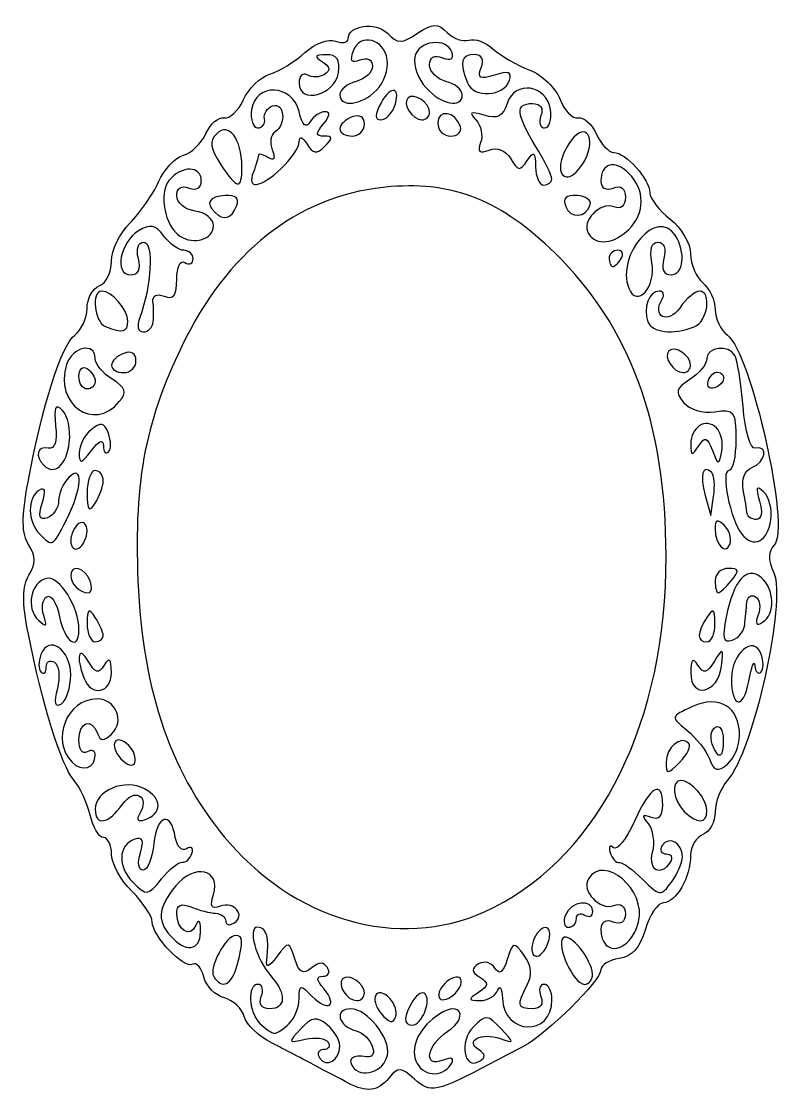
# Model space of a CAD drawing. Extents: x 3 to 159, y 5 to 166.
# Drawn here: x 4.22 to 37.48, y 5.17 to 51.54 of the extents above; entities that cross this region are included whole.
import ezdxf

# ---------------------------------------------------------------- set-up
doc = ezdxf.new("R2010")
doc.units = 0
doc.layers.get('0').update_dxf_attribs({"linetype": 'CONTINUOUS'})

msp = doc.modelspace()

# ---------------------------------------------------------------- linework, layer by layer
at = {"color": 7}
for points in [[(17.928008, 49.31264)], [(25.325912, 48.996886)], [(19.57274, 48.562869)], [(23.283334, 48.375533)], [(20.339371, 47.828555)], [(21.872221, 47.616129)], [(19.050001, 47.096712)], [(23.202488, 46.997541)], [(28.578903, 45.527574)], [(13.752931, 45.255699)], [(15.455702, 45.18125)], [(27.16257, 44.726532)], [(28.821801, 43.614853)], [(13.524135, 43.556571)], [(12.523611, 42.702885)], [(30.490067, 42.546871)], [(30.1625, 41.286949)], [(31.483136, 41.1128)], [(8.819444, 38.570569)], [(9.919566, 38.552922)], [(33.308647, 38.326081)], [(9.172221, 36.866166)], [(33.16111, 36.680026)], [(6.702777, 36.1925)], [(33.919583, 35.977653)], [(8.450287, 35.093608)], [(34.283266, 33.955913)], [(6.289384, 33.331444)], [(7.761103, 33.181697)], [(34.07156, 32.027434)], [(7.755708, 31.673763)], [(6.164554, 29.980549)], [(34.611911, 29.746715)], [(36.63056, 29.978194)], [(7.055554, 29.51054)], [(7.183128, 27.352236)], [(34.925, 27.352236)], [(6.702777, 25.218969)], [(34.214043, 25.500153)], [(35.501667, 25.442328)], [(7.755708, 24.970986)], [(34.493536, 23.651673)], [(35.936904, 23.677465)], [(6.350008, 23.278367)], [(8.108488, 23.383486)], [(35.277777, 20.649457)], [(8.865011, 20.215834)], [(33.075388, 20.323596)], [(34.096206, 20.285379)], [(7.408334, 19.80915)], [(8.586217, 17.676754)], [(33.866667, 17.403903)], [(32.808333, 15.404396)], [(11.172762, 15.17042)], [(24.63214, 13.20955)], [(28.222223, 12.732779)], [(30.912911, 12.588687)], [(11.966594, 12.291796)], [(27.000655, 12.287226)], [(13.535983, 10.683486)], [(28.916559, 10.330707)], [(23.217188, 9.867686)], [(19.050001, 9.516136)], [(20.1539, 9.279723)], [(27.16389, 9.227373)], [(21.666386, 8.705506)], [(15.804444, 8.196376)], [(17.991667, 7.221524)], [(23.988888, 7.067513)], [(20.047009, 6.83323)], [(22.791217, 6.421908)], [(18.344428, 5.622229)]]:
    msp.add_lwpolyline(points, close=True, dxfattribs=at)
msp.add_lwpolyline([(33.785231, 31.040996), (34.028586, 30.174457), (34.15252, 30.998496)], dxfattribs=at)
for points in [[(18.344428, 50.785287), (18.344428, 51.371646), (19.531571, 51.539894), (20.045146, 51.026319)], [(20.038912, 49.882179), (19.907608, 50.798111), (18.869475, 51.064123), (18.561223, 50.260822)], [(20.045146, 51.026319), (20.499452, 50.572016), (20.658418, 50.572207), (21.353889, 51.027642)], [(21.353889, 51.027642), (22.024608, 51.467115), (22.219413, 51.472436), (22.629371, 51.062461)], [(22.629371, 51.062461), (22.895492, 50.796341), (23.319434, 50.647341), (23.571462, 50.731349)], [(16.474396, 50.19158), (16.905407, 50.585838), (17.493348, 50.807914), (17.797312, 50.691272)], [(17.797312, 50.691272), (18.098225, 50.5758), (18.344428, 50.618107), (18.344428, 50.785287)], [(22.84244, 50.194348), (22.616089, 50.873401), (21.368383, 50.716905), (21.22877, 49.991952)], [(23.571462, 50.731349), (23.823494, 50.815359), (24.298617, 50.640726), (24.627293, 50.343279)], [(14.958381, 49.258223), (15.3655, 49.381267), (16.047705, 49.801277), (16.474396, 50.19158)], [(17.398842, 50.100992), (16.904161, 50.096838), (16.866717, 50.026036), (17.235581, 49.792313)], [(17.928008, 49.312645), (18.009675, 49.887674), (17.863863, 50.104905), (17.398842, 50.100992)], [(18.561223, 50.260822), (18.398393, 49.836499), (18.483387, 49.731448), (18.86961, 49.879652)], [(21.872221, 49.656116), (21.872221, 49.990857), (22.075193, 50.103995), (22.430868, 49.96751)], [(22.430868, 49.96751), (22.78551, 49.831419), (22.935806, 49.914254), (22.84244, 50.194348)], [(23.801428, 50.106395), (23.239289, 50.106395), (23.160099, 49.779687), (23.504623, 48.881874)], [(24.100841, 49.536517), (24.240991, 49.901745), (24.133469, 50.106395), (23.801428, 50.106395)], [(24.627293, 50.343279), (24.955969, 50.045832), (25.664004, 49.635511), (26.200706, 49.431461)], [(17.235581, 49.792313), (17.569239, 49.580893), (17.595954, 49.415941), (17.323774, 49.247727)], [(18.86961, 49.879652), (19.183295, 50.000027), (19.402777, 49.887907), (19.402777, 49.607301)], [(19.57274, 48.562869), (19.887968, 48.878093), (20.097745, 49.471781), (20.038912, 49.882179)], [(21.22877, 49.991952), (21.1606, 49.637966), (21.381467, 49.042653), (21.719588, 48.669035)], [(22.577777, 48.945842), (22.189721, 49.047323), (21.872221, 49.366943), (21.872221, 49.656116)], [(13.818421, 48.157154), (14.038282, 48.639696), (14.551264, 49.135181), (14.958381, 49.258223)], [(16.580554, 49.224443), (16.386527, 49.34436), (16.227777, 49.183938), (16.227777, 48.867952)], [(16.227777, 48.867952), (16.227777, 47.943326), (17.791624, 48.352342), (17.928008, 49.31264)], [(17.323774, 49.247727), (17.10903, 49.115006), (16.774584, 49.104534), (16.580554, 49.224443)], [(19.402777, 49.607301), (19.402777, 49.34498), (19.085277, 49.047323), (18.697221, 48.945842)], [(24.682818, 49.22076), (24.037142, 49.01583), (23.924488, 49.076954), (24.100841, 49.536517)], [(25.325912, 48.996886), (25.442241, 49.349792), (25.273948, 49.408376), (24.682818, 49.22076)], [(26.200706, 49.431461), (26.737408, 49.227407), (27.328942, 48.659568), (27.515227, 48.1696)], [(16.226939, 47.640505), (15.945658, 48.832027), (14.34137, 48.898191), (14.17477, 47.725145)], [(18.697221, 48.945842), (18.309167, 48.844364), (17.991667, 48.587724), (17.991667, 48.375533)], [(20.339376, 47.828555), (20.667557, 48.683778), (20.20963, 48.838173), (19.771726, 48.019944)], [(23.283334, 48.375533), (23.283334, 48.587724), (22.965834, 48.844364), (22.577777, 48.945842)], [(23.504623, 48.881874), (23.764127, 48.205612), (25.092735, 48.289514), (25.325912, 48.996886)], [(27.100231, 47.725145), (26.946416, 48.808172), (25.547418, 49.009956), (25.22546, 47.995552)], [(17.991667, 48.375533), (17.991667, 47.799816), (18.919643, 47.909766), (19.57274, 48.562869)], [(21.872221, 47.616129), (21.872221, 48.032358), (21.18418, 48.477612), (20.931482, 48.224914)], [(21.719588, 48.669035), (22.389968, 47.928271), (23.283334, 47.760594), (23.283334, 48.375533)], [(12.984044, 47.370188), (13.22309, 47.320473), (13.598557, 47.674609), (13.818421, 48.157154)], [(14.728471, 47.32827), (14.679965, 47.546551), (14.838715, 47.797905), (15.081251, 47.886832)], [(15.081251, 47.886832), (15.593748, 48.074749), (15.686099, 47.074315), (15.184851, 46.764527)], [(19.771726, 48.019944), (19.498684, 47.509758), (19.493315, 47.284172), (19.75421, 47.284172)], [(19.75421, 47.284172), (19.961154, 47.284172), (20.224475, 47.529144), (20.339371, 47.828555)], [(20.931482, 48.224914), (20.678783, 47.972213), (21.124035, 47.284172), (21.540264, 47.284172)], [(25.22546, 47.995552), (25.046401, 47.431386), (24.807792, 47.30973), (24.22502, 47.485467)], [(26.457014, 46.14617), (25.604621, 47.544225), (25.571435, 47.989728), (26.319687, 47.989728)], [(26.319687, 47.989728), (26.67867, 47.989728), (26.812121, 47.795643), (26.683539, 47.460561)], [(27.515227, 48.1696), (27.701513, 47.679631), (28.050043, 47.319597), (28.289739, 47.369524)], [(12.19762, 46.688531), (12.391107, 47.113153), (12.745001, 47.419898), (12.984044, 47.370188)], [(14.17477, 47.725145), (14.112767, 47.288582), (14.23183, 46.931395), (14.439353, 46.931395)], [(14.439353, 46.931395), (14.646876, 46.931395), (14.77698, 47.109989), (14.728471, 47.32827)], [(16.704636, 47.199534), (16.522171, 46.904301), (16.366895, 47.047637), (16.226939, 47.640505)], [(17.350127, 47.636949), (17.143791, 47.636949), (16.853321, 47.440114), (16.704636, 47.199534)], [(17.286111, 47.107782), (17.563047, 47.441472), (17.586696, 47.636949), (17.350127, 47.636949)], [(18.520834, 47.411746), (18.229792, 47.30006), (17.991667, 47.06692), (17.991667, 46.893649)], [(19.050001, 47.096712), (19.050001, 47.412304), (18.84317, 47.535439), (18.520834, 47.411746)], [(21.540264, 47.284172), (21.72284, 47.284172), (21.872221, 47.433553), (21.872221, 47.616129)], [(23.202488, 46.997541), (22.984445, 47.651667), (22.225001, 47.76016), (22.225001, 47.13718)], [(24.22502, 47.485467), (23.625818, 47.666164), (23.549446, 47.621748), (23.873127, 47.280835)], [(26.683539, 47.460561), (26.571853, 47.16952), (26.645285, 46.931395), (26.846718, 46.931395)], [(26.846718, 46.931395), (27.048153, 46.931395), (27.162233, 47.288582), (27.100231, 47.725145)], [(28.289739, 47.369524), (28.529436, 47.41945), (28.888066, 47.103115), (29.086699, 46.666552)], [(13.752931, 45.255699), (13.744729, 46.462114), (13.180375, 47.2001), (12.662247, 46.681977)], [(17.313471, 46.578615), (16.938776, 46.578615), (16.933392, 46.682782), (17.286111, 47.107782)], [(17.991667, 46.893649), (17.991667, 46.720384), (18.229792, 46.578615), (18.520834, 46.578615)], [(18.520834, 46.578615), (18.811876, 46.578615), (19.050001, 46.811761), (19.050001, 47.096712)], [(22.225001, 47.13718), (22.225001, 46.829969), (22.476355, 46.578615), (22.783565, 46.578615)], [(22.783565, 46.578615), (23.090775, 46.578615), (23.279291, 46.767134), (23.202488, 46.997541)], [(23.873127, 47.280835), (24.100499, 47.041356), (24.192, 46.599078), (24.076465, 46.297996)], [(28.578903, 45.527574), (29.10749, 46.515248), (28.614002, 47.238907), (27.991985, 46.388242)], [(11.223067, 45.753642), (11.565581, 45.843214), (12.00413, 46.263912), (12.19762, 46.688531)], [(12.662247, 46.681977), (12.337553, 46.357281), (12.376063, 46.057976), (12.832081, 45.362008)], [(15.184851, 46.764527), (14.999298, 46.649849), (14.9469, 46.296937), (15.068413, 45.980281)], [(16.23318, 46.327777), (16.236567, 46.59449), (16.363575, 46.5573), (16.571267, 46.228788)], [(17.341978, 46.140592), (17.690823, 46.489437), (17.685018, 46.578615), (17.313471, 46.578615)], [(27.991985, 46.388242), (27.437943, 45.630547), (27.367973, 44.814728), (27.857032, 44.814728)], [(29.086699, 46.666552), (29.28533, 46.22999), (29.623724, 45.872802), (29.838684, 45.872802)], [(15.068413, 45.980281), (15.216095, 45.595424), (15.152505, 45.489111), (14.876616, 45.659619)], [(15.455702, 45.18125), (15.880342, 45.57686), (16.230209, 46.092798), (16.23318, 46.327777)], [(16.571267, 46.228788), (16.836221, 45.809702), (16.99313, 45.791744), (17.341978, 46.140592)], [(24.076465, 46.297996), (23.923041, 45.898178), (24.023082, 45.810697), (24.447479, 45.973553)], [(24.447479, 45.973553), (24.8034, 46.110131), (25.166373, 45.962996), (25.384215, 45.593826)], [(26.093698, 45.520282), (26.382502, 45.952196), (26.448523, 45.903568), (26.452931, 45.255699)], [(27.16257, 44.726532), (27.161776, 44.872053), (26.844345, 45.510892), (26.457014, 46.14617)], [(10.150843, 44.602172), (10.398051, 45.145912), (10.880551, 45.664072), (11.223067, 45.753642)], [(14.463888, 45.746342), (14.463888, 45.653748), (14.367529, 45.326879), (14.249758, 45.019971)], [(14.876616, 45.659619), (14.649617, 45.799915), (14.463888, 45.838941), (14.463888, 45.746342)], [(25.384215, 45.593826), (25.695276, 45.066688), (25.784234, 45.057467), (26.093698, 45.520282)], [(27.857032, 44.814728), (28.044233, 44.814728), (28.369075, 45.135509), (28.578903, 45.527574)], [(30.486824, 44.96916), (29.876512, 45.579472), (29.280546, 45.411215), (29.280546, 44.628591)], [(29.838684, 45.872802), (30.352339, 45.872982), (31.397207, 44.705847), (31.397207, 44.132087)], [(11.994444, 44.649409), (11.994444, 45.31505), (11.147899, 45.318601), (10.597383, 44.655256)], [(12.832081, 45.362008), (13.557695, 44.254579), (13.759903, 44.231237), (13.752931, 45.255699)], [(14.249758, 45.019971), (13.952393, 44.245048), (14.534349, 44.322878), (15.455702, 45.18125)], [(26.452931, 45.255699), (26.455894, 44.819136), (26.617083, 44.461949), (26.81111, 44.461949)], [(8.907622, 42.819069), (9.344184, 43.256036), (9.903635, 44.058433), (10.150843, 44.602172)], [(10.597383, 44.655256), (10.13677, 44.100253), (10.414019, 42.699181), (11.071853, 42.257517)], [(11.465277, 44.334374), (11.787614, 44.210684), (11.994444, 44.333581), (11.994444, 44.649409)], [(27.29815, 41.513511), (24.981088, 43.783348), (22.965551, 44.602487), (20.208696, 44.394758)], [(26.81111, 44.461949), (27.00514, 44.461949), (27.163294, 44.581011), (27.16257, 44.726532)], [(29.280546, 44.628591), (29.280546, 44.331504), (29.493572, 44.21306), (29.809713, 44.334374)], [(30.490078, 42.546871), (31.199196, 43.255986), (31.197854, 44.258143), (30.486824, 44.96916)], [(10.936111, 43.995062), (10.936111, 44.332237), (11.136313, 44.460612), (11.465277, 44.334374)], [(20.208696, 44.394758), (16.445485, 44.111193), (13.338406, 41.819251), (11.333809, 37.848167)], [(29.809713, 44.334374), (30.15324, 44.4662), (30.338879, 44.325299), (30.338879, 43.932782)], [(31.397207, 44.132087), (31.397207, 43.884247), (31.794082, 43.369288), (32.279151, 42.987733)], [(11.729861, 43.339957), (11.293298, 43.401959), (10.936111, 43.696758), (10.936111, 43.995062)], [(13.032711, 44.010662), (12.328523, 43.957618), (12.168431, 43.699999), (12.582406, 43.286024)], [(13.524135, 43.556571), (13.654705, 43.89682), (13.493907, 44.045404), (13.032711, 44.010662)], [(28.246554, 44.010342), (27.772812, 44.046029), (27.619367, 43.899249), (27.756586, 43.541659)], [(27.756586, 43.541659), (27.967977, 42.990781), (28.628914, 43.036194), (28.821801, 43.614853)], [(28.821801, 43.614853), (28.884782, 43.803798), (28.625922, 43.981767), (28.246554, 44.010342)], [(29.835504, 43.521291), (29.234911, 43.751762), (28.417927, 42.884818), (28.741828, 42.360734)], [(30.338879, 43.932782), (30.338879, 43.55402), (30.150824, 43.400292), (29.835504, 43.521291)], [(12.523611, 42.702893), (12.523611, 42.991275), (12.166423, 43.277957), (11.729861, 43.339957)], [(12.582406, 43.286024), (12.958842, 42.909591), (13.315146, 43.011947), (13.524135, 43.556571)], [(32.496075, 42.291799), (31.719761, 43.516793), (29.922912, 41.468696), (30.486175, 40.000859)], [(8.113872, 41.164346), (8.113872, 41.637477), (8.471059, 42.382104), (8.907622, 42.819069)], [(10.378292, 42.257088), (10.016152, 42.743961), (9.784234, 42.792269), (9.281068, 42.485643)], [(11.071853, 42.257517), (11.672883, 41.853996), (12.523611, 42.114978), (12.523611, 42.702885)], [(32.279151, 42.987733), (32.764219, 42.606174), (33.161094, 41.928079), (33.161094, 41.480848)], [(9.281068, 42.485643), (8.4712, 41.992116), (8.217237, 40.581395), (8.938261, 40.581395)], [(11.239575, 41.639728), (11.018431, 41.639728), (10.630853, 41.917541), (10.378292, 42.257088)], [(28.741828, 42.360734), (29.072205, 41.826175), (29.852445, 41.909246), (30.490067, 42.546871)], [(32.312195, 40.581395), (32.861099, 40.581395), (32.965369, 41.551273), (32.496075, 42.291799)], [(9.27443, 41.286949), (9.165273, 41.704361), (9.263608, 41.992505), (9.515203, 41.992505)], [(9.515203, 41.992505), (9.946442, 41.992505), (9.837947, 40.043542), (9.333532, 38.729057)], [(31.483136, 41.1128), (31.377406, 41.665901), (31.476495, 41.992505), (31.750019, 41.992505)], [(31.750019, 41.992505), (32.011385, 41.992505), (32.111408, 41.71083), (32.00056, 41.286949)], [(8.938261, 40.581395), (9.285254, 40.581395), (9.397389, 40.816747), (9.27443, 41.286949)], [(11.641657, 41.266129), (11.641657, 41.471607), (11.460719, 41.639728), (11.239575, 41.639728)], [(32.098591, 28.409448), (32.091791, 34.138873), (30.561232, 38.316935), (27.29815, 41.513511)], [(30.00693, 41.639728), (29.801452, 41.639728), (29.633333, 41.480978), (29.633333, 41.286949)], [(29.633333, 41.286949), (29.633333, 41.092922), (29.703339, 40.934172), (29.788903, 40.934172)], [(29.788903, 40.934172), (29.874467, 40.934172), (30.042583, 41.092922), (30.1625, 41.286949)], [(30.1625, 41.286949), (30.282417, 41.480978), (30.212408, 41.639728), (30.00693, 41.639728)], [(32.00056, 41.286949), (31.880643, 40.828389), (31.989739, 40.581395), (32.312195, 40.581395)], [(33.161094, 41.480848), (33.161094, 41.033621), (33.399219, 40.470079), (33.690261, 40.228536)], [(7.584705, 40.101049), (7.875747, 40.212735), (8.113872, 40.691218), (8.113872, 41.164346)], [(10.9361, 40.388082), (10.9361, 40.925253), (11.087389, 41.235088), (11.288877, 41.110561)], [(11.288877, 41.110561), (11.482907, 40.990644), (11.641657, 41.06065), (11.641657, 41.266129)], [(30.486175, 40.000859), (30.828398, 39.109036), (31.683801, 40.063092), (31.483136, 41.1128)], [(10.392762, 39.656073), (10.798297, 39.500455), (10.9361, 39.686108), (10.9361, 40.388082)], [(7.055538, 39.13206), (7.055538, 39.553322), (7.293663, 39.989366), (7.584705, 40.101049)], [(33.690261, 40.228536), (33.981303, 39.986992), (34.219428, 39.469118), (34.219428, 39.077704)], [(7.690554, 39.875846), (7.230785, 39.875846), (7.369448, 38.539222), (7.849304, 38.345594)], [(8.819444, 38.570569), (8.819444, 39.078903), (8.130194, 39.875846), (7.690554, 39.875846)], [(9.905395, 39.429232), (9.872576, 39.684492), (10.074178, 39.778324), (10.392762, 39.656073)], [(9.919576, 38.552922), (9.942569, 38.795457), (9.936192, 39.189795), (9.905395, 39.429232)], [(31.800218, 39.875838), (31.369267, 39.875838), (31.09577, 39.13695), (31.310543, 38.552922)], [(32.688781, 39.144374), (32.183186, 38.422535), (31.466301, 38.778622), (31.92639, 39.523061)], [(31.92639, 39.523061), (32.046304, 39.717088), (31.989527, 39.875838), (31.800218, 39.875838)], [(33.533892, 39.875838), (33.350867, 39.875838), (32.970568, 39.546678), (32.688781, 39.144374)], [(33.308647, 38.326081), (33.902692, 38.554041), (34.094806, 39.875838), (33.533892, 39.875838)], [(6.526761, 37.974458), (6.817588, 38.189879), (7.055538, 38.710799), (7.055538, 39.13206)], [(34.219428, 39.077704), (34.219428, 38.68629), (34.457381, 38.189792), (34.748211, 37.974371)], [(7.849304, 38.345594), (8.598623, 38.043239), (8.819444, 38.094446), (8.819444, 38.570569)], [(9.333532, 38.729057), (9.195925, 38.370462), (9.260319, 38.111949), (9.487247, 38.111949)], [(9.487247, 38.111949), (9.702033, 38.111949), (9.896576, 38.310386), (9.919566, 38.552922)], [(31.310543, 38.552922), (31.484152, 38.080831), (32.398904, 37.976979), (33.308647, 38.326081)], [(4.506008, 31.627686), (5.117352, 34.923103), (5.953737, 37.550021), (6.526761, 37.974458)], [(7.408334, 36.962096), (7.408334, 37.680262), (6.417956, 37.470712), (6.173611, 36.700846)], [(11.333809, 37.848167), (9.59521, 34.40402), (9.07605, 31.780207), (9.257033, 27.352236)], [(35.075095, 37.096144), (34.783448, 37.568063), (33.866667, 37.466347), (33.866667, 36.962096)], [(34.748211, 37.974371), (35.783359, 37.207637), (37.482513, 29.592177), (36.776062, 28.885727)], [(8.643054, 37.1812), (8.352013, 37.069514), (8.113888, 36.836374), (8.113888, 36.663103)], [(9.172221, 36.866166), (9.172221, 37.181756), (8.965394, 37.30489), (8.643054, 37.1812)], [(32.220371, 37.288811), (31.96767, 37.036108), (32.412924, 36.348069), (32.829153, 36.348069)], [(33.16111, 36.680026), (33.16111, 37.096253), (32.473069, 37.54151), (32.220371, 37.288811)], [(6.173611, 36.700846), (5.628569, 34.983571), (7.350245, 33.768141), (8.450287, 35.093608)], [(6.702777, 36.1925), (6.702777, 36.494993), (6.861527, 36.644374), (7.055554, 36.524457)], [(8.140706, 36.060414), (7.737902, 36.31197), (7.408334, 36.717727), (7.408334, 36.962096)], [(8.113888, 36.663103), (8.113888, 36.489836), (8.352013, 36.348069), (8.643054, 36.348069)], [(8.643054, 36.348069), (8.934096, 36.348069), (9.172221, 36.581212), (9.172221, 36.866166)], [(32.829153, 36.348069), (33.011729, 36.348069), (33.16111, 36.497448), (33.16111, 36.680026)], [(33.866667, 36.962096), (33.866667, 36.717727), (33.537099, 36.31197), (33.134295, 36.060414)], [(35.425981, 34.891282), (35.338449, 35.933324), (35.18055, 36.925512), (35.075095, 37.096144)], [(7.055554, 35.642513), (6.861527, 35.642513), (6.702777, 35.890007), (6.702777, 36.1925)], [(7.055554, 36.524457), (7.249584, 36.404542), (7.408334, 36.157046), (7.408334, 35.97447)], [(33.919583, 35.977653), (33.997194, 36.210486), (34.175787, 36.38908), (34.316458, 36.374528)], [(34.316458, 36.374528), (34.738276, 36.330893), (34.656583, 35.847023), (34.201806, 35.69543)], [(7.408334, 35.97447), (7.408334, 35.791894), (7.249584, 35.642513), (7.055554, 35.642513)], [(8.450287, 35.093608), (8.789956, 35.502887), (8.729094, 35.692961), (8.140706, 36.060414)], [(33.134295, 36.060414), (32.525761, 35.680377), (32.477628, 35.511819), (32.849645, 35.06357)], [(34.201806, 35.69543), (33.968973, 35.617819), (33.841973, 35.744819), (33.919583, 35.977653)], [(5.994459, 34.715349), (5.684317, 35.015898), (5.611837, 34.854216), (5.698435, 34.055013)], [(32.849645, 35.06357), (33.109405, 34.750579), (33.679413, 34.580169), (34.207394, 34.65766)], [(34.207394, 34.65766), (35.049124, 34.781202), (35.117424, 34.690786), (35.117424, 33.45298)], [(35.960619, 33.084849), (35.744944, 33.03419), (35.517389, 33.803045), (35.425981, 34.891282)], [(6.289384, 33.331444), (6.353059, 33.873697), (6.220344, 34.496452), (5.994459, 34.715349)], [(34.283266, 33.955913), (33.8187, 34.420479), (33.15965, 33.998247), (33.166513, 33.240443)], [(5.698435, 34.055013), (5.774296, 33.354907), (5.665158, 33.026533), (5.376, 33.084873)], [(7.227764, 33.87516), (6.939019, 33.635521), (6.70782, 33.181081), (6.71399, 32.86529)], [(7.976902, 33.726752), (7.795065, 34.200608), (7.653661, 34.228622), (7.227764, 33.87516)], [(34.506688, 32.945956), (34.579123, 33.306115), (34.478582, 33.760595), (34.283266, 33.955913)], [(7.243157, 32.975912), (7.578405, 33.419148), (7.761103, 33.491739), (7.761103, 33.181697)], [(7.981083, 32.92267), (8.102066, 33.043651), (8.100188, 33.40549), (7.976902, 33.726752)], [(33.500314, 33.163179), (33.77592, 33.598985), (33.87262, 33.570632), (34.10185, 32.986792)], [(35.117424, 33.45298), (35.117424, 32.716944), (34.982139, 32.114736), (34.816793, 32.114736)], [(5.376, 33.084873), (4.904008, 33.180107), (4.787678, 32.736316), (5.181423, 32.342569)], [(5.181423, 32.342569), (5.645016, 31.878976), (6.174296, 32.351353), (6.289384, 33.331444)], [(6.71399, 32.86529), (6.72341, 32.382931), (6.808029, 32.400616), (7.243157, 32.975912)], [(7.761111, 33.181697), (7.761111, 32.918249), (7.860097, 32.801684), (7.981083, 32.92267)], [(33.166513, 33.240443), (33.17109, 32.735285), (33.222221, 32.72345), (33.500314, 33.163179)], [(34.10185, 32.986792), (34.360189, 32.328818), (34.382125, 32.326606), (34.506688, 32.945956)], [(35.814476, 32.245173), (36.406423, 32.472323), (36.536577, 33.220128), (35.960619, 33.084849)], [(6.164551, 29.980549), (6.84389, 31.294247), (6.908226, 32.461298), (6.2659, 31.818969)], [(7.408334, 32.114736), (7.214304, 32.114736), (7.057986, 31.678174), (7.060957, 31.144596)], [(7.755708, 31.673763), (7.758671, 31.916299), (7.602361, 32.114736), (7.408334, 32.114736)], [(34.07156, 32.027434), (33.687261, 32.411736), (33.541398, 31.909224), (33.785231, 31.040996)], [(34.15252, 30.998496), (34.220684, 31.451722), (34.184254, 31.914743), (34.07156, 32.027434)], [(34.816793, 32.114736), (34.443937, 32.114736), (34.873943, 29.986063), (35.371461, 29.368959)], [(35.435484, 31.286106), (35.351061, 31.735276), (35.505739, 32.126701), (35.814476, 32.245173)], [(4.533004, 28.893659), (4.225193, 29.386543), (4.218372, 30.077193), (4.506008, 31.627686)], [(6.2659, 31.818969), (6.025616, 31.578685), (5.827179, 31.124041), (5.824927, 30.808642)], [(7.408334, 30.703623), (7.596418, 30.994665), (7.752737, 31.431227), (7.755708, 31.673763)], [(4.976683, 31.256147), (4.46059, 30.937184), (4.478645, 29.893869), (5.009447, 29.363069)], [(5.116053, 30.706065), (5.287069, 31.244895), (5.242582, 31.420483), (4.976683, 31.256147)], [(7.060957, 31.144596), (7.065164, 30.388616), (7.141851, 30.291273), (7.408334, 30.703623)], [(35.604342, 30.262626), (35.589922, 30.408147), (35.513939, 30.868713), (35.435484, 31.286106)], [(36.326329, 31.18526), (36.002402, 31.492301), (35.959894, 31.400649), (36.143843, 30.791793)], [(36.63056, 29.978167), (36.695496, 30.421913), (36.55859, 30.965103), (36.326329, 31.18526)], [(5.34284, 30.074894), (4.990828, 29.956842), (4.931056, 30.123191), (5.116053, 30.706065)], [(5.824927, 30.808642), (5.822546, 30.493248), (5.605736, 30.163064), (5.34284, 30.074894)], [(36.143843, 30.791793), (36.288009, 30.314622), (36.233473, 29.998043), (36.007106, 29.998043)], [(36.007106, 29.998043), (35.800001, 29.998043), (35.618759, 30.117105), (35.604342, 30.262626)], [(5.009447, 29.363069), (5.571686, 28.80083), (5.547927, 28.788125), (6.164554, 29.980549)], [(6.702777, 29.82168), (6.508751, 29.701763), (6.350001, 29.365527), (6.350001, 29.074486)], [(7.055554, 29.51054), (7.055554, 29.801582), (6.896804, 29.941597), (6.702777, 29.82168)], [(34.611911, 29.746715), (34.323808, 30.034817), (34.219444, 29.995339), (34.219444, 29.598255)], [(34.869144, 28.948555), (34.943521, 29.171686), (34.827766, 29.53086), (34.611911, 29.746715)], [(35.371461, 29.368959), (35.88494, 28.732051), (36.491132, 29.025366), (36.63056, 29.978194)], [(6.702777, 28.763346), (6.896804, 28.883263), (7.055554, 29.219499), (7.055554, 29.51054)], [(34.219444, 29.598255), (34.219444, 28.896982), (34.693826, 28.422603), (34.869144, 28.948555)], [(4.543269, 27.591118), (4.844646, 28.073702), (4.842087, 28.398753), (4.533004, 28.893659)], [(6.350001, 29.074486), (6.350001, 28.783444), (6.508751, 28.643429), (6.702777, 28.763346)], [(36.776062, 28.885727), (36.504978, 28.61464), (36.499363, 28.261736), (36.757118, 27.695991)], [(24.63214, 13.20955), (29.293296, 15.571539), (32.107026, 21.299617), (32.098591, 28.409448)], [(7.183128, 27.352236), (6.96843, 27.911735), (6.350001, 28.086309), (6.350001, 27.587422)], [(34.791806, 27.881403), (34.477008, 27.881403), (34.219444, 27.643278), (34.219444, 27.352236)], [(36.206528, 27.48978), (35.581863, 28.008204), (35.015474, 27.363637), (34.697159, 25.77206)], [(34.925, 27.352236), (35.284683, 27.785626), (35.260574, 27.881403), (34.791806, 27.881403)], [(4.51943, 25.033481), (4.242422, 26.437434), (4.24878, 27.119567), (4.543269, 27.591118)], [(5.321017, 27.450135), (4.617173, 27.314586), (4.386655, 26.165421), (4.957726, 25.63907)], [(6.702777, 25.218969), (6.702777, 26.212194), (5.870578, 27.555968), (5.321017, 27.450135)], [(6.350001, 27.587422), (6.350001, 27.214351), (6.735618, 26.823069), (7.10328, 26.823069)], [(36.757118, 27.695991), (37.318394, 26.464128), (35.863882, 19.941487), (34.754569, 18.715707)], [(36.276161, 25.551294), (36.836877, 25.897835), (36.7973, 26.999478), (36.206528, 27.48978)], [(7.10328, 26.823069), (7.258881, 26.823069), (7.294812, 27.061194), (7.183128, 27.352236)], [(9.257033, 27.352236), (9.455045, 22.507715), (10.734265, 18.846972), (13.221571, 16.006927)], [(34.219444, 27.352236), (34.219444, 27.061194), (34.279382, 26.823069), (34.352637, 26.823069)], [(34.352637, 26.823069), (34.425893, 26.823069), (34.683457, 27.061194), (34.925, 27.352236)], [(5.182606, 25.841629), (5.065509, 26.174967), (5.123384, 26.542677), (5.311217, 26.658763)], [(5.311217, 26.658763), (5.49905, 26.774852), (5.750084, 26.383059), (5.869073, 25.788117)], [(35.589864, 26.402916), (35.612221, 26.656903), (35.782374, 26.770883), (35.967927, 26.656202)], [(35.967927, 26.656202), (36.153482, 26.541524), (36.205877, 26.188612), (36.084364, 25.871956)], [(7.408334, 25.764736), (7.131799, 26.192641), (7.065325, 26.142011), (7.060957, 25.500153)], [(34.214043, 25.500153), (34.209678, 26.142011), (34.143201, 26.192641), (33.866667, 25.764736)], [(35.501667, 25.442328), (35.527808, 25.716667), (35.567482, 26.148932), (35.589864, 26.402916)], [(4.957726, 25.63907), (5.296147, 25.32715), (5.347187, 25.373126), (5.182606, 25.841629)], [(5.869073, 25.788117), (6.087902, 24.69397), (6.702777, 24.274211), (6.702777, 25.218969)], [(7.755708, 24.970986), (7.752745, 25.116507), (7.596418, 25.473694), (7.408334, 25.764736)], [(33.866667, 25.764736), (33.424664, 25.080783), (33.424664, 24.706403), (33.866667, 24.706403)], [(34.697159, 25.77206), (34.515925, 24.865883), (34.573387, 24.648208), (34.959647, 24.777719)], [(36.084364, 25.871956), (35.936682, 25.487098), (36.000269, 25.380786), (36.276161, 25.551294)], [(7.060957, 25.500153), (7.057994, 25.06359), (7.214304, 24.706403), (7.408334, 24.706403)], [(33.866667, 24.706403), (34.060694, 24.706403), (34.217015, 25.06359), (34.214043, 25.500153)], [(34.959647, 24.777719), (35.231634, 24.868915), (35.475542, 25.16799), (35.501667, 25.442328)], [(6.473021, 18.743573), (5.941055, 19.358192), (5.113462, 22.02276), (4.51943, 25.033481)], [(6.350001, 23.278367), (6.350001, 24.384273), (5.394947, 25.03325), (5.058342, 24.156072)], [(7.408334, 24.706403), (7.602361, 24.706403), (7.758679, 24.825465), (7.755708, 24.970986)], [(36.199151, 24.201752), (35.888583, 25.011047), (34.925011, 24.203869), (34.925011, 23.134503)], [(5.058342, 24.156072), (4.944703, 23.859937), (4.950712, 23.518651), (5.071703, 23.39767)], [(7.1075, 23.870325), (6.696568, 24.57763), (6.56281, 24.070524), (6.91691, 23.147756)], [(34.493536, 23.651673), (34.582246, 24.449164), (34.554096, 24.469288), (34.187736, 23.870325)], [(36.203305, 23.39767), (36.324286, 23.518651), (36.32241, 23.88049), (36.199151, 24.201752)], [(5.291675, 23.610091), (5.291675, 23.847909), (5.451007, 23.944014), (5.645746, 23.823657)], [(5.645746, 23.823657), (5.840487, 23.703304), (5.896708, 23.194005), (5.770685, 22.691886)], [(7.796925, 23.693938), (7.549719, 23.303704), (7.416962, 23.337671), (7.1075, 23.870325)], [(8.108488, 23.383486), (8.104492, 23.969078), (8.022797, 24.050493), (7.796925, 23.693938)], [(33.166513, 23.35762), (33.158946, 22.209101), (34.362742, 22.475851), (34.493536, 23.651673)], [(33.478076, 23.693938), (33.253855, 24.047889), (33.170469, 23.957878), (33.166513, 23.35762)], [(34.187736, 23.870325), (33.861542, 23.337031), (33.725578, 23.303235), (33.478076, 23.693938)], [(35.672321, 22.997906), (35.792302, 23.646537), (35.911364, 23.95234), (35.936904, 23.677465)], [(35.936894, 23.677465), (35.962426, 23.402594), (36.082319, 23.276684), (36.203305, 23.39767)], [(5.071703, 23.39767), (5.192687, 23.276684), (5.291675, 23.37227), (5.291675, 23.610091)], [(5.945781, 22.028769), (6.168105, 22.166175), (6.350008, 22.728494), (6.350008, 23.278367)], [(6.91691, 23.147756), (7.241202, 22.302663), (8.114666, 22.475463), (8.108488, 23.383486)], [(34.925011, 23.134503), (34.925011, 21.834134), (35.439654, 21.740066), (35.672321, 22.997906)], [(5.770685, 22.691886), (5.610046, 22.051849), (5.662385, 21.853626), (5.945781, 22.028769)], [(35.277777, 20.649457), (35.277777, 21.895194), (34.402887, 22.433791), (33.240006, 21.903949)], [(7.48996, 22.236957), (6.178347, 22.236957), (5.466776, 20.43907), (6.406473, 19.499374)], [(8.116634, 20.713946), (8.70407, 21.266346), (8.304695, 22.236957), (7.48996, 22.236957)], [(33.240006, 21.903949), (32.285892, 21.469226), (32.284797, 21.4645), (33.003024, 20.881941)], [(6.702777, 20.452247), (6.702777, 21.247404), (7.253084, 21.44168), (7.511228, 20.737653)], [(33.003024, 20.881941), (33.399886, 20.560049), (33.837809, 20.000989), (33.976191, 19.63959)], [(34.096206, 20.285379), (33.986907, 20.570209), (34.049298, 20.89708), (34.234853, 21.011756)], [(34.234853, 21.011756), (34.420405, 21.126437), (34.572223, 20.893397), (34.572223, 20.493889)], [(7.055554, 19.943903), (6.861527, 19.823986), (6.702777, 20.052742), (6.702777, 20.452247)], [(7.511228, 20.737653), (7.635894, 20.397647), (7.774512, 20.392218), (8.116634, 20.713946)], [(8.865011, 20.215834), (8.291193, 20.789654), (7.963594, 20.252642), (8.519272, 19.649088)], [(33.075388, 20.323606), (32.728191, 20.670803), (32.102777, 20.137803), (32.102777, 19.494709)], [(34.572223, 20.493889), (34.572223, 19.642082), (34.37604, 19.556151), (34.096206, 20.285379)], [(34.752785, 19.418199), (35.04153, 19.657838), (35.277777, 20.211904), (35.277777, 20.649457)], [(7.408334, 19.80915), (7.408334, 20.00318), (7.249584, 20.063817), (7.055554, 19.943903)], [(9.123715, 19.480358), (9.194049, 19.67225), (9.077632, 20.003214), (8.865011, 20.215834)], [(32.69914, 19.507118), (33.027138, 19.835119), (33.196451, 20.202533), (33.075388, 20.323596)], [(6.406473, 19.499374), (6.846309, 19.059538), (7.408334, 19.233317), (7.408334, 19.80915)], [(8.519272, 19.649088), (8.781905, 19.36383), (9.053241, 19.288085), (9.123715, 19.480358)], [(32.102777, 19.494709), (32.102777, 18.956203), (32.14918, 18.957168), (32.69914, 19.507118)], [(33.976191, 19.63959), (34.181756, 19.102729), (34.323853, 19.062218), (34.752785, 19.418199)], [(7.191283, 17.209873), (7.064513, 17.74345), (6.741295, 18.433613), (6.473021, 18.743573)], [(9.546432, 18.34493), (8.68543, 18.805723), (7.408331, 18.278374), (7.408331, 17.462048)], [(31.951589, 17.642112), (31.951589, 18.779773), (31.415485, 18.47424), (30.731653, 16.946854)], [(32.737777, 18.70918), (32.30966, 18.70918), (32.400404, 17.847112), (32.87889, 17.368623)], [(33.866667, 17.403903), (33.866667, 17.912236), (33.177416, 18.70918), (32.737777, 18.70918)], [(34.754569, 18.715707), (34.460246, 18.39047), (34.219428, 17.7747), (34.219428, 17.347324)], [(8.586219, 17.676754), (9.111166, 18.426224), (9.799778, 18.028076), (9.320327, 17.252302)], [(9.54204, 17.009769), (10.317205, 17.268156), (10.319388, 17.93126), (9.546432, 18.34493)], [(7.408331, 17.462048), (7.408331, 16.719653), (7.990118, 16.825706), (8.586217, 17.676754)], [(31.448118, 17.121021), (31.782068, 16.992873), (31.951589, 17.168328), (31.951589, 17.642112)], [(7.767831, 16.239736), (7.577501, 16.239736), (7.318055, 16.676299), (7.191283, 17.209873)], [(9.320327, 17.252302), (9.173494, 17.014724), (9.263042, 16.916768), (9.54204, 17.009769)], [(10.873137, 16.248478), (10.691255, 17.410766), (10.064264, 17.226402), (9.943622, 15.975153)], [(31.332559, 16.846817), (31.037059, 17.202872), (31.064589, 17.268195), (31.448118, 17.121021)], [(32.87889, 17.368623), (33.432858, 16.814654), (33.866667, 16.830148), (33.866667, 17.403903)], [(34.219428, 17.347324), (34.219428, 16.919951), (33.981303, 16.478906), (33.690261, 16.367223)], [(30.731653, 16.946854), (30.384562, 16.171603), (29.973715, 15.655666), (29.818658, 15.800327)], [(31.517701, 15.604016), (31.629226, 16.030482), (31.545911, 16.589743), (31.332559, 16.846817)], [(8.113888, 15.518146), (8.113888, 15.915021), (7.958162, 16.239736), (7.767831, 16.239736)], [(9.361858, 15.575918), (9.533353, 16.11625), (9.46666, 16.27913), (9.121048, 16.164047)], [(11.359878, 15.75444), (11.15231, 15.626157), (10.936198, 15.84551), (10.873137, 16.248478)], [(32.808333, 15.404396), (32.808333, 16.001595), (32.204652, 16.337193), (31.929946, 15.892711)], [(33.690261, 16.367223), (33.399219, 16.255537), (33.161094, 15.853209), (33.161094, 15.473156)], [(9.121048, 16.164047), (8.39523, 15.922355), (8.357706, 14.987982), (9.046171, 14.299517)], [(9.943622, 15.975153), (9.88282, 15.344561), (9.673686, 14.828623), (9.478876, 14.828623)], [(11.59042, 15.556828), (11.668948, 15.792413), (11.565205, 15.881342), (11.359878, 15.75444)], [(13.221571, 16.006927), (16.348629, 12.436396), (20.903013, 11.319862), (24.63214, 13.20955)], [(29.818658, 15.800327), (29.663604, 15.944985), (29.602128, 15.853003), (29.682051, 15.595915)], [(31.929946, 15.892711), (31.808073, 15.69552), (31.885848, 15.53418), (32.102777, 15.53418)], [(8.995834, 13.914609), (8.510763, 14.399678), (8.113888, 15.121271), (8.113888, 15.518146)], [(9.478876, 14.828623), (9.278623, 14.828623), (9.227762, 15.15342), (9.361858, 15.575918)], [(11.172762, 15.17042), (11.323945, 15.147348), (11.511889, 15.32124), (11.59042, 15.556828)], [(30.912911, 12.588692), (31.257772, 13.962716), (29.415724, 15.550756), (28.741838, 14.460392)], [(29.682051, 15.595915), (29.761971, 15.33883), (29.942454, 15.140392), (30.083125, 15.154944)], [(32.279167, 15.181403), (31.867538, 14.515375), (31.313437, 14.822906), (31.517701, 15.604016)], [(33.161094, 15.473156), (33.161094, 14.528721), (32.526351, 13.417426), (31.986913, 13.417426)], [(32.102777, 15.53418), (32.319709, 15.53418), (32.399084, 15.37543), (32.279167, 15.181403)], [(32.332843, 14.313204), (32.594362, 14.670855), (32.808333, 15.16189), (32.808333, 15.404396)], [(10.279402, 14.448562), (10.619566, 14.868649), (11.021579, 15.193484), (11.172762, 15.17042)], [(12.524868, 13.774237), (12.872617, 14.869903), (11.68548, 15.136095), (10.881162, 14.142802)], [(30.083125, 15.154944), (30.223796, 15.16947), (30.680544, 14.839746), (31.098122, 14.422168)], [(9.046171, 14.299517), (9.630649, 13.71504), (9.691371, 13.722376), (10.279402, 14.448562)], [(28.741838, 14.460392), (28.417938, 13.936308), (29.234921, 13.069364), (29.835515, 13.299834)], [(31.098122, 14.422168), (31.829719, 13.690571), (31.874661, 13.686605), (32.332843, 14.313204)], [(9.877777, 12.586055), (9.877777, 12.831691), (9.480902, 13.429538), (8.995834, 13.914609)], [(10.881162, 14.142802), (10.084248, 13.158655), (10.060732, 12.57939), (10.788164, 11.85196)], [(12.817637, 13.267386), (12.432615, 13.119637), (12.358066, 13.24868), (12.524868, 13.774237)], [(13.411309, 12.539115), (13.938846, 12.865148), (13.421919, 13.499269), (12.817637, 13.267386)], [(28.927777, 13.043913), (28.927777, 13.614122), (27.972279, 13.488781), (27.741872, 12.888346)], [(10.936111, 12.946901), (10.936111, 13.329383), (11.12107, 13.416246), (11.553471, 13.236837)], [(11.553471, 13.236837), (11.893021, 13.095957), (12.369271, 12.973137), (12.611804, 12.963909)], [(28.222223, 12.732779), (28.222223, 12.938257), (28.380973, 13.008263), (28.575, 12.888346)], [(28.575, 12.888346), (28.769027, 12.768429), (28.927777, 12.838435), (28.927777, 13.043913)], [(29.835515, 13.299834), (30.140238, 13.416762), (30.33889, 13.27364), (30.33889, 12.937149)], [(31.986913, 13.417426), (31.742825, 13.417426), (31.391222, 12.901488), (31.205577, 12.270899)], [(11.622588, 10.75989), (11.258786, 10.535047), (9.877777, 11.980444), (9.877777, 12.586055)], [(11.760074, 12.445172), (11.529759, 11.873894), (10.936111, 12.235384), (10.936111, 12.946901)], [(11.966594, 12.291803), (11.94929, 12.662625), (11.871138, 12.720656), (11.760074, 12.445172)], [(12.611804, 12.963909), (12.85434, 12.954675), (13.052777, 12.805471), (13.052777, 12.632333)], [(13.052777, 12.632333), (13.052777, 12.459189), (13.214118, 12.417242), (13.411309, 12.539115)], [(27.000655, 12.287226), (26.690233, 12.597651), (26.101334, 11.593076), (26.35404, 11.184194)], [(27.741872, 12.888346), (27.630186, 12.597305), (27.692578, 12.35918), (27.880516, 12.35918)], [(27.880516, 12.35918), (28.068455, 12.35918), (28.222223, 12.527299), (28.222223, 12.732779)], [(29.809723, 12.584372), (29.490294, 12.706948), (29.280556, 12.586224), (29.280556, 12.27932)], [(29.280556, 12.27932), (29.280556, 11.009998), (30.578422, 11.25597), (30.912911, 12.588687)], [(30.33889, 12.937149), (30.33889, 12.58801), (30.142111, 12.456824), (29.809723, 12.584372)], [(10.788164, 11.85196), (11.430908, 11.209216), (12.007096, 11.424269), (11.966594, 12.291796)], [(14.440115, 12.359153), (13.975181, 12.359153), (14.35421, 10.992324), (15.034782, 10.214711)], [(14.8311, 10.948043), (14.954362, 11.891132), (14.824697, 12.359153), (14.440115, 12.359153)], [(26.892266, 11.458392), (27.077228, 11.788905), (27.126004, 12.161877), (27.000655, 12.287226)], [(28.916559, 10.330707), (28.90026, 10.971136), (27.918391, 12.172942), (27.639396, 11.893947)], [(31.205577, 12.270899), (30.973152, 11.481414), (30.620856, 11.089264), (30.074291, 11.011641)], [(13.490414, 12.006403), (13.061054, 12.006403), (12.303075, 10.599349), (12.53248, 10.228162)], [(13.535983, 10.683486), (13.819347, 11.740851), (13.8102, 12.006403), (13.490414, 12.006403)], [(16.036351, 10.995417), (15.791056, 11.768275), (15.774435, 11.770601), (15.273764, 11.102187)], [(25.960203, 11.141673), (25.513838, 11.752112), (25.475933, 11.743068), (25.229749, 10.967405)], [(27.639396, 11.893947), (27.324648, 11.579199), (28.106947, 9.889736), (28.567436, 9.889736)], [(26.091886, 9.864193), (26.326503, 10.302576), (26.285923, 10.69622), (25.960203, 11.141673)], [(26.35404, 11.184194), (26.465101, 11.004492), (26.707304, 11.127883), (26.892266, 11.458392)], [(12.104545, 10.212364), (11.999871, 10.612636), (11.782992, 10.859024), (11.622588, 10.75989)], [(12.53248, 10.228162), (12.885714, 9.65662), (13.312715, 9.850366), (13.535983, 10.683486)], [(15.273764, 11.102187), (14.912645, 10.620073), (14.782303, 10.574687), (14.8311, 10.948043)], [(16.755206, 10.593821), (16.395073, 10.294938), (16.229278, 10.387563), (16.036351, 10.995417)], [(17.451912, 10.612422), (17.2939, 10.868091), (17.078736, 10.862355), (16.755206, 10.593821)], [(23.990668, 10.77278), (23.659921, 10.568366), (23.671163, 10.435913), (24.03942, 10.198415)], [(24.69532, 10.593877), (24.544195, 10.838397), (24.227103, 10.918904), (23.990668, 10.77278)], [(25.229749, 10.967405), (25.046504, 10.390053), (24.889228, 10.280126), (24.69532, 10.593877)], [(30.074291, 11.011641), (29.637728, 10.949638), (29.280541, 10.727547), (29.280541, 10.518111)], [(12.993982, 9.301771), (12.609465, 9.402326), (12.20922, 9.812091), (12.104545, 10.212364)], [(15.034782, 10.214711), (15.687789, 9.468588), (15.651182, 8.831376), (14.955312, 8.831376)], [(17.293186, 9.704819), (16.96379, 10.10172), (16.956077, 10.242513), (17.263735, 10.242513)], [(17.263735, 10.242513), (17.492973, 10.242513), (17.577652, 10.40897), (17.451912, 10.612422)], [(19.050001, 9.516136), (19.050001, 9.932366), (18.36196, 10.37762), (18.109259, 10.124922)], [(23.217188, 9.867686), (23.305382, 10.132269), (23.17309, 10.264561), (22.908507, 10.176367)], [(29.280541, 10.518111), (29.280541, 10.054773), (26.942685, 7.742346), (25.944333, 7.218188)], [(28.567436, 9.889736), (28.765624, 9.889736), (28.922729, 10.088174), (28.916559, 10.330707)], [(14.452817, 9.88971), (13.970352, 9.88971), (14.027545, 8.703276), (14.534444, 8.196376)], [(14.591462, 9.360543), (14.703145, 9.651585), (14.640756, 9.88971), (14.452817, 9.88971)], [(16.227777, 9.279935), (16.227777, 9.888352), (16.272574, 9.895335), (16.798941, 9.368967)], [(18.109259, 10.124922), (17.85656, 9.872221), (18.301814, 9.18418), (18.718041, 9.18418)], [(20.1539, 9.279723), (19.566573, 9.867051), (19.233931, 9.283533), (19.780584, 8.624853)], [(21.666394, 8.705506), (21.961732, 9.475145), (21.569599, 9.832877), (21.152888, 9.173964)], [(22.908507, 10.176367), (22.653845, 10.091478), (22.376033, 9.813668), (22.291146, 9.559007)], [(22.599825, 9.250325), (22.854487, 9.335214), (23.132299, 9.613027), (23.217188, 9.867686)], [(24.03942, 10.198415), (24.436287, 9.942468), (24.427654, 9.83039), (23.988888, 9.542359)], [(24.813583, 9.625153), (24.91145, 9.867686), (25.004054, 9.716826), (25.019371, 9.289904)], [(26.319687, 8.831403), (25.662602, 8.831403), (25.626574, 8.994749), (26.091886, 9.864193)], [(26.822183, 9.889736), (26.634244, 9.889736), (26.571853, 9.651611), (26.683539, 9.360569)], [(27.16389, 9.227373), (27.16389, 9.591672), (27.010122, 9.889736), (26.822183, 9.889736)], [(13.856354, 8.494673), (13.766565, 8.838023), (13.378498, 9.201219), (12.993982, 9.301771)], [(14.955312, 8.831376), (14.596327, 8.831376), (14.46288, 9.025461), (14.591462, 9.360543)], [(15.804444, 8.196403), (16.037277, 8.429236), (16.227777, 8.916823), (16.227777, 9.279935)], [(16.798941, 9.368967), (17.496714, 8.671198), (17.915078, 8.955487), (17.293186, 9.704819)], [(18.718041, 9.18418), (18.900619, 9.18418), (19.050001, 9.333561), (19.050001, 9.516136)], [(20.399709, 8.47081), (20.477137, 8.70309), (20.366525, 9.067104), (20.1539, 9.279723)], [(22.291146, 9.559007), (22.20295, 9.294424), (22.335242, 9.162132), (22.599825, 9.250325)], [(23.988888, 9.542359), (23.530656, 9.241549), (23.538538, 9.194258), (24.047686, 9.18958)], [(24.047686, 9.18958), (24.371065, 9.186749), (24.715719, 9.382617), (24.813583, 9.625153)], [(25.019371, 9.289904), (25.077344, 7.67416), (27.16389, 7.613325), (27.16389, 9.227373)], [(26.683539, 9.360569), (26.812121, 9.025485), (26.67867, 8.831403), (26.319687, 8.831403)], [(18.466158, 8.831403), (17.727327, 8.831403), (17.908551, 8.081526), (18.697221, 7.875286)], [(20.047009, 6.83323), (20.186886, 7.559553), (19.180665, 8.831403), (18.466158, 8.831403)], [(21.152888, 9.173964), (20.735714, 8.514318), (20.726832, 8.125846), (21.128916, 8.125846)], [(22.665971, 7.867867), (23.555961, 8.466198), (23.223027, 9.188667), (22.319851, 8.618958)], [(15.035496, 7.357465), (14.476757, 7.639574), (13.946143, 8.151318), (13.856354, 8.494673)], [(17.444795, 8.140539), (16.991365, 8.51685), (16.795459, 8.486196), (16.298268, 7.961109)], [(19.780584, 8.624853), (20.111199, 8.226486), (20.302411, 8.178911), (20.399709, 8.47081)], [(22.319851, 8.618958), (21.458095, 8.075377), (21.026718, 7.2355), (21.27584, 6.586297)], [(21.128916, 8.125846), (21.302184, 8.125846), (21.544045, 8.386694), (21.666386, 8.705506)], [(24.959027, 7.974968), (24.387337, 8.581371), (24.29895, 8.5871), (23.764259, 8.052409)], [(14.534444, 8.196376), (14.767277, 7.963543), (15.053027, 7.773043), (15.169444, 7.773043)], [(15.169444, 7.773043), (15.285861, 7.773043), (15.571611, 7.963543), (15.804444, 8.196376)], [(16.298268, 7.961109), (15.729969, 7.360933), (15.7401, 7.337724), (16.492009, 7.517323)], [(17.991667, 7.221524), (17.991667, 7.47736), (17.745573, 7.890915), (17.444795, 8.140539)], [(23.764259, 8.052409), (23.142689, 7.430839), (23.365172, 6.15287), (24.024059, 6.560084)], [(24.927193, 7.54774), (25.546511, 7.330596), (25.547977, 7.35026), (24.959027, 7.974968)], [(16.492009, 7.517323), (16.928378, 7.62155), (17.37431, 7.562985), (17.482969, 7.387172)], [(18.697221, 7.875286), (19.340502, 7.707064), (19.753459, 6.659364), (19.138194, 6.756511)], [(22.45926, 6.609368), (21.573231, 6.269368), (21.732735, 7.240458), (22.665971, 7.867867)], [(23.988888, 7.067513), (23.375229, 7.446777), (24.123248, 7.829616), (24.927193, 7.54774)], [(16.933334, 6.372027), (16.448263, 6.631903), (15.594238, 7.075353), (15.035496, 7.357465)], [(17.286111, 7.067513), (17.069182, 7.067513), (16.991407, 6.906173), (17.11328, 6.708981)], [(17.11328, 6.708981), (17.393354, 6.255811), (17.991667, 6.604929), (17.991667, 7.221524)], [(17.482969, 7.387172), (17.591625, 7.211359), (17.503051, 7.067513), (17.286111, 7.067513)], [(24.024059, 6.560084), (24.306816, 6.734836), (24.296953, 6.877119), (23.988888, 7.067513)], [(25.944333, 7.218188), (25.547926, 7.010064), (24.906095, 6.6714), (24.518038, 6.465596)], [(19.138194, 6.756511), (18.544133, 6.850311), (18.315628, 6.693985), (18.532904, 6.342425)], [(18.532904, 6.342425), (18.882286, 5.777111), (19.907629, 6.109481), (20.047009, 6.83323)], [(21.27584, 6.586297), (21.532652, 5.917052), (22.419726, 5.82082), (22.791217, 6.421908)], [(22.791217, 6.421908), (22.96273, 6.699422), (22.853979, 6.760837), (22.45926, 6.609368)], [(18.344444, 5.622316), (18.053402, 5.774777), (17.418402, 6.112145), (16.933334, 6.372027)], [(21.220661, 5.783826), (20.633026, 6.315625), (20.51426, 6.321838), (20.115703, 5.841603)], [(24.518038, 6.465596), (22.172806, 5.221819), (21.903254, 5.166085), (21.220661, 5.783826)], [(20.115703, 5.841603), (19.628036, 5.254001), (19.1584, 5.195835), (18.344428, 5.622229)]]:
    msp.add_open_spline(points, degree=3, dxfattribs=at)

doc.saveas('drawing.dxf')
